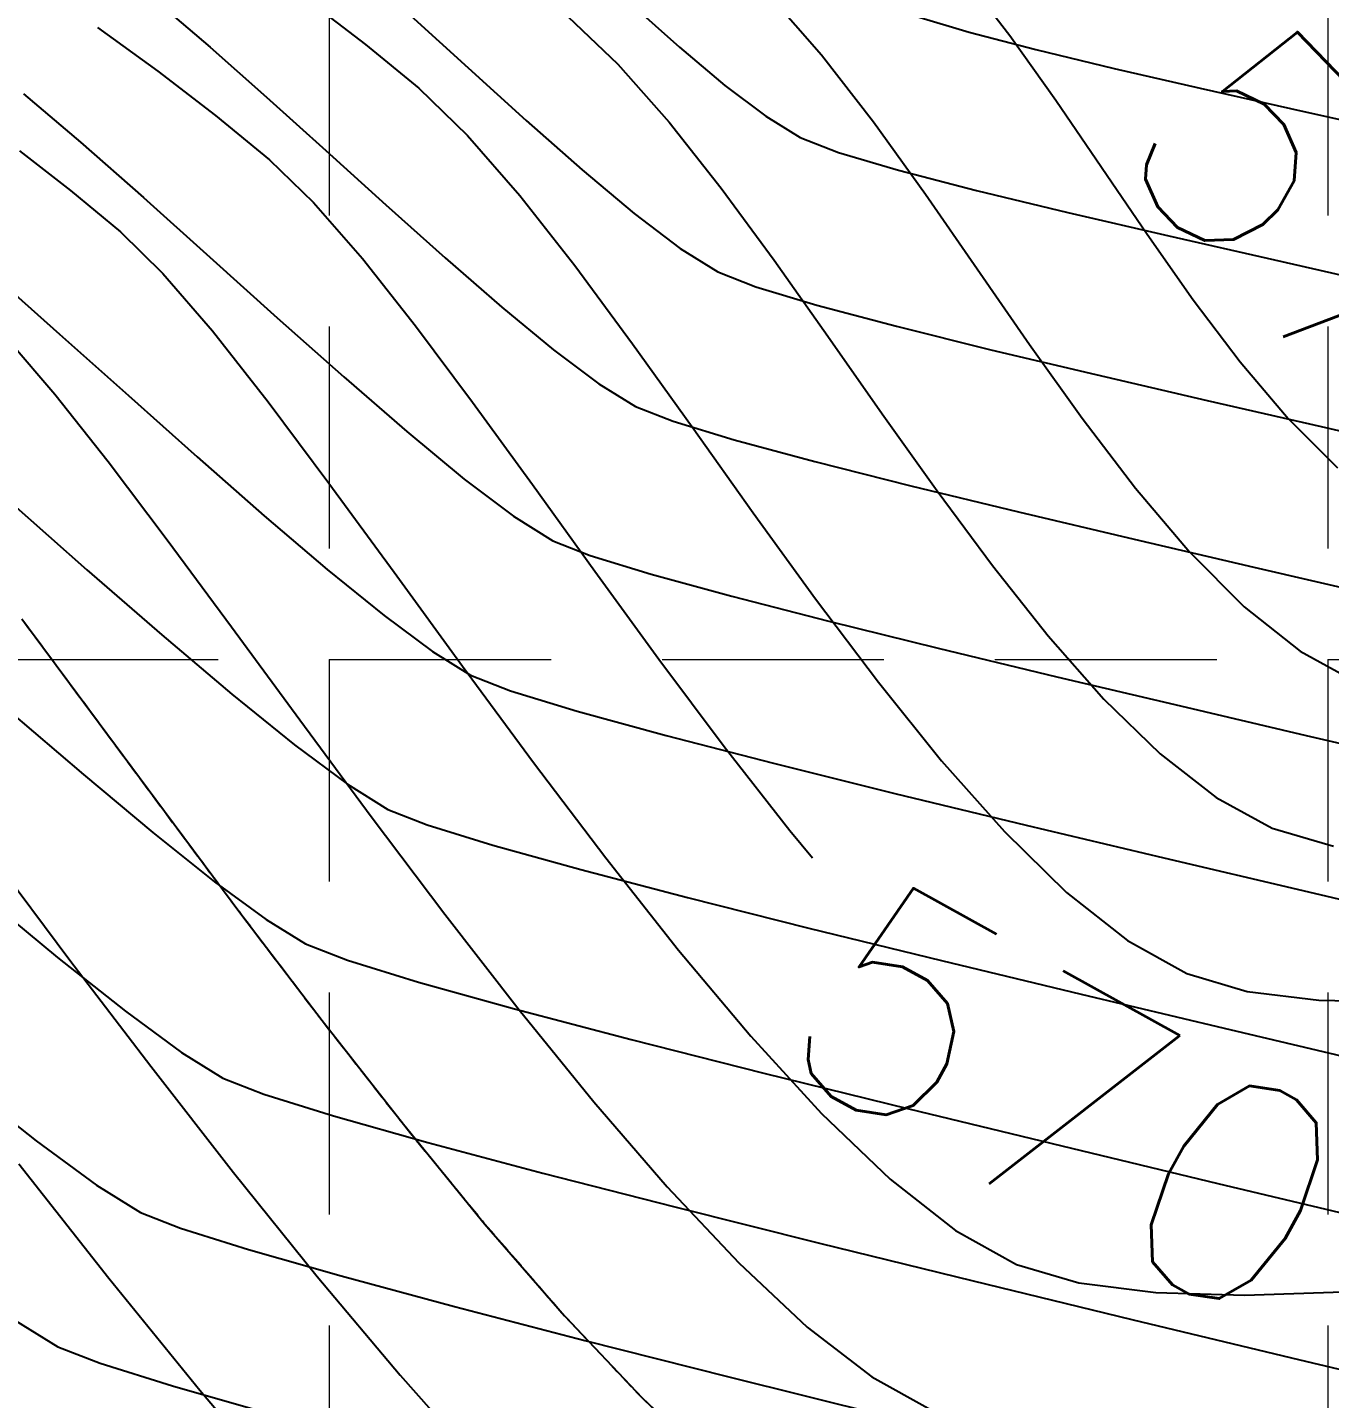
# Model space of a CAD drawing. Header units: inches. Extents: x 2547543 to 2548696, y 7125653 to 7126375.
# Drawn here: x 2547880.14 to 2547903.62, y 7125857.06 to 7125881.77 of the extents above; entities that cross this region are included whole.
import ezdxf

# ---------------------------------------------------------------- set-up
doc = ezdxf.new("R2010")
doc.units = ezdxf.units.IN
doc.header["$MEASUREMENT"] = 0
doc.linetypes.add('DASHED2', pattern=[0.375, 0.25, -0.125])
doc.linetypes.add('HIDDEN', pattern=[0.375, 0.25, -0.125])
for name, color, linetype in [('CONT-MJR', 6, 'Continuous'), ('CONT-MNR', 14, 'Continuous'), ('GRID', 254, 'HIDDEN'), ('V-100YR-LINE', 2, 'DASHED2'), ('V-TOPO-MAJR-E', 6, 'Continuous'), ('V-TOPO-MINR-E', 14, 'Continuous')]:
    doc.layers.add(name, color=color, linetype=linetype)
doc.styles.add('L80', font='simplex', dxfattribs={"height": 3.2})

msp = doc.modelspace()

# ---------------------------------------------------------------- linework, layer by layer
at = {"layer": 'CONT-MJR', "color": 35, "extrusion": (-0.5878979019989006, -0.8089351375884788, 0), "elevation": -7262270.281445287}
msp.add_lwpolyline([(-2128220.142397457, 570), (-2128218.799809922, 570)], dxfattribs=at)
at = {"layer": 'CONT-MJR', "color": 35, "extrusion": (0.6102884999121215, 0.7921792391088096, 0), "elevation": 7199918.355687025}
msp.add_lwpolyline([(2330463.595954429, 570.0000000000009), (2330462.28796151, 570.0000000000009)], dxfattribs=at)
at = {"layer": 'CONT-MJR', "color": 35}
for points, elevation in [([(2547883.530732856, 7125880.178475498), (2547884.507902137, 7125879.37723781)], 570), ([(2547892.701399769, 7125868.80875856), (2547893.884323265, 7125867.293438634)], 570), ([(2547883.252059963, 7125857.210631208), (2547884.87937397, 7125855.288555545)], 565)]:
    msp.add_lwpolyline(points, dxfattribs=dict(at, elevation=elevation))
at = {"layer": 'CONT-MJR', "color": 35, "extrusion": (-0.695648943189356, -0.7183818955399225, 0), "elevation": -6891535.899699594}
msp.add_lwpolyline([(-3126756.355666769, 570), (-3126755.254359395, 570)], dxfattribs=at)
at = {"layer": 'CONT-MJR', "color": 35, "extrusion": (0.7539037408157404, 0.6569848929648482, 0), "elevation": 6602454.854735395}
msp.add_lwpolyline([(3698304.391027521, 570.0000000000009), (3698303.049722412, 570.0000000000009)], dxfattribs=at)
at = {"layer": 'CONT-MJR', "color": 35, "extrusion": (0.7842928985578311, 0.6203907230703534, 0), "elevation": 6419117.394238677}
msp.add_lwpolyline([(4008090.247909542, 570.0000000000009), (4008088.701245775, 570.0000000000009)], dxfattribs=at)
at = {"layer": 'CONT-MJR', "color": 35, "extrusion": (0.8007217645732224, 0.599036439408109, 0), "elevation": 6308808.304973881}
msp.add_lwpolyline([(4179567.074370754, 570), (4179565.36142778, 570)], dxfattribs=at)
at = {"layer": 'CONT-MJR', "color": 35, "extrusion": (0.8088416805064003, 0.5880264754886317, 0), "elevation": 6251041.315875527}
msp.add_lwpolyline([(4265479.024279865, 570.0000000000009), (4265477.186003089, 570.0000000000009)], dxfattribs=at)
at = {"layer": 'CONT-MJR', "color": 35, "extrusion": (0.8111256586830615, 0.5848719225830299, 0), "elevation": 6234381.694268008}
msp.add_lwpolyline([(4289789.977058508, 570.0000000000009), (4289788.055173952, 570.0000000000009)], dxfattribs=at)
at = {"layer": 'CONT-MJR', "color": 35, "extrusion": (0.8085485880201417, 0.5884294187161575, 0), "elevation": 6253165.862717404}
msp.add_lwpolyline([(4262360.069431357, 570.0000000000005), (4262358.10586882, 570.0000000000005)], dxfattribs=at)
at = {"layer": 'CONT-MJR', "color": 35, "extrusion": (0.8011703977575557, 0.5984362904746001, 0), "elevation": 6305674.705346156}
msp.add_lwpolyline([(4184285.65464615, 570), (4184283.691128269, 570)], dxfattribs=at)
at = {"layer": 'CONT-MJR', "color": 35, "extrusion": (0.7680826895202509, 0.6403506711633384, 0), "elevation": 6520047.091257527}
msp.add_lwpolyline([(3841709.757029369, 570.0000000000009), (3841709.117865787, 570.0000000000009)], dxfattribs=at)
at = {"layer": 'CONT-MJR', "color": 35, "extrusion": (0.7857536828278479, 0.6185395297977921, 0), "elevation": 6409632.977514539}
msp.add_lwpolyline([(4023207.261591301, 565.0000000000005), (4023204.637980212, 565.0000000000005)], dxfattribs=at)
at = {"layer": 'CONT-MJR', "color": 35, "extrusion": (0.776224633055521, 0.6304564370658942, 0), "elevation": 6470272.290453415}
msp.add_lwpolyline([(3924939.101807574, 565), (3924936.50137466, 565)], dxfattribs=at)
at = {"layer": 'CONT-MNR', "color": 35}
for points, elevation in [([(2547897.009710755, 7125882.714590538), (2547897.850974859, 7125881.621094609)], 574), ([(2547893.520040872, 7125882.349648155), (2547894.458811714, 7125881.272911092)], 573), ([(2547889.886020903, 7125881.961660761), (2547890.788338202, 7125881.101044994)], 572), ([(2547897.850974859, 7125881.621094609), (2547898.679920951, 7125880.454528524)], 574), ([(2547890.788338202, 7125881.101044994), (2547891.709915699, 7125880.056900165)], 572), ([(2547887.19696152, 7125880.669449285), (2547888.077086578, 7125879.820371404)], 571), ([(2547888.077086578, 7125879.820371404), (2547889.018087033, 7125878.739673364)], 571), ([(2547879.997784277, 7125879.543456928), (2547880.920894421, 7125878.824871736)], 569), ([(2547896.328848242, 7125878.764485312), (2547897.265645965, 7125877.41409024)], 573), ([(2547901.158073257, 7125876.857129915), (2547902.002969402, 7125875.739003785)], 574), ([(2547894.571330683, 7125876.203736932), (2547895.55107027, 7125874.805921482)], 572), ([(2547891.049924538, 7125876.067382901), (2547892.124366791, 7125874.567773527)], 571), ([(2547880.638934982, 7125875.156539136), (2547881.59536531, 7125873.945118247)], 568), ([(2547884.480374699, 7125875.019792479), (2547885.57810694, 7125873.554235409)], 569), ([(2547899.156630424, 7125874.724169853), (2547900.116349197, 7125873.465938182)], 573), ([(2547902.868158586, 7125874.718167786), (2547903.760163019, 7125873.828693973)], 574), ([(2547885.57810694, 7125873.554235409), (2547886.752704475, 7125871.949784)], 569), ([(2547896.540630701, 7125873.414799782), (2547897.538124104, 7125872.068416397)], 572), ([(2547901.089240358, 7125872.319721289), (2547902.078069925, 7125871.326165998)], 573), ([(2547886.752704475, 7125871.949784), (2547887.987120003, 7125870.256245387)], 569), ([(2547883.820462613, 7125870.965195145), (2547885.052540634, 7125869.288486829)], 568), ([(2547898.541662611, 7125870.80481589), (2547899.549358347, 7125869.662042823)], 572), ([(2547895.483418756, 7125869.966987119), (2547896.621019816, 7125868.552710634)], 571), ([(2547881.279575319, 7125869.440469388), (2547882.610770926, 7125867.642480562)], 567), ([(2547885.052540634, 7125869.288486829), (2547886.339912261, 7125867.548476595)], 568), ([(2547896.621019816, 7125868.552710634), (2547897.753917081, 7125867.274746181)], 571), ([(2547901.569670028, 7125867.891157256), (2547902.578510229, 7125867.339133885)], 572), ([(2547882.610770926, 7125867.642480562), (2547884.009753879, 7125865.769109733)], 567), ([(2547902.578510229, 7125867.339133885), (2547903.689311786, 7125867.014239551)], 572), ([(2547890.567215835, 7125866.801135074), (2547891.878801537, 7125865.139177641)], 569), ([(2547887.664283018, 7125865.791061394), (2547889.007358425, 7125864.06213817)], 568), ([(2547880.90845988, 7125864.962088158), (2547882.364628356, 7125863.050001638)], 566), ([(2547902.130670014, 7125864.397322639), (2547903.419931715, 7125864.235766527)], 571), ([(2547903.419931715, 7125864.235766527), (2547904.878116303, 7125864.210166276)], 571), ([(2547893.182016028, 7125863.587361531), (2547894.459812007, 7125862.195493881)], 569), ([(2547886.919617079, 7125862.001831232), (2547888.384764953, 7125860.210728134)], 567), ([(2547899.097109337, 7125859.147576876), (2547900.480955347, 7125858.968575529)], 569), ([(2547900.480955347, 7125858.968575529), (2547902.081325462, 7125858.920191425)], 569), ([(2547902.081325462, 7125858.920191425), (2547903.85779125, 7125858.981967023)], 569), ([(2547889.826235428, 7125858.549852191), (2547891.221162318, 7125857.070605692)], 567), ([(2547886.861748477, 7125857.479243327), (2547888.324563259, 7125855.83692737)], 566), ([(2547891.221162318, 7125857.070605692), (2547892.546679438, 7125855.824390926)], 567)]:
    msp.add_lwpolyline(points, dxfattribs=dict(at, elevation=elevation))
at = {"layer": 'CONT-MNR', "color": 35, "extrusion": (-0.6098530740532557, -0.7925144970710596, 0), "elevation": -7201200.611931864}
msp.add_lwpolyline([(-2326505.249788672, 571.0000000000009), (-2326503.934058727, 571.0000000000009)], dxfattribs=at)
at = {"layer": 'CONT-MNR', "color": 35, "extrusion": (0.6335291645709351, 0.7737188104460516, 0), "elevation": 7127588.762258832}
msp.add_lwpolyline([(2543106.219684936, 571), (2543104.97616459, 571)], dxfattribs=at)
at = {"layer": 'CONT-MNR', "color": 35, "extrusion": (0.7908331917437957, 0.6120317498596957, 0), "elevation": 6376225.091840614}
msp.add_lwpolyline([(4075991.126959267, 573.0000000000009), (4075989.59869359, 573.0000000000009)], dxfattribs=at)
at = {"layer": 'CONT-MNR', "color": 35, "extrusion": (0.825852608928898, 0.5638860419671096, 0), "elevation": 6122373.297134094}
msp.add_lwpolyline([(4448202.462333973, 574.0000000000009), (4448201.00255269, 574.0000000000009)], dxfattribs=at)
at = {"layer": 'CONT-MNR', "color": 35, "extrusion": (0.784956961173601, 0.6195502958639483, 0), "elevation": 6414826.431558343}
msp.add_lwpolyline([(4014962.092444348, 572), (4014960.576909881, 572)], dxfattribs=at)
at = {"layer": 'CONT-MNR', "color": 35, "extrusion": (0.8118845267711207, 0.583818049729223, 0), "elevation": 6228814.24809753}
msp.add_lwpolyline([(4297884.443906479, 573), (4297882.842912108, 573)], dxfattribs=at)
at = {"layer": 'CONT-MNR', "color": 35, "extrusion": (0.8266903723734749, 0.5626571142578805, 0), "elevation": 6115750.643736546}
msp.add_lwpolyline([(4457301.987997597, 574), (4457300.523736898, 574)], dxfattribs=at)
at = {"layer": 'CONT-MNR', "color": 35, "extrusion": (0.6358908602191219, 0.7717789929052133, 0), "elevation": 7119777.773547537}
msp.add_lwpolyline([(2564880.244594608, 569.0000000000009), (2564879.081116022, 569.0000000000009)], dxfattribs=at)
at = {"layer": 'CONT-MNR', "color": 35, "extrusion": (0.7867082696747385, 0.6173249536713862, 0), "elevation": 6403428.123579295}
msp.add_lwpolyline([(4033112.263150028, 571.0000000000009), (4033110.653497855, 571.0000000000009)], dxfattribs=at)
at = {"layer": 'CONT-MNR', "color": 35, "extrusion": (0.8054414671697359, 0.5926753267712968, 0), "elevation": 6275510.979485655}
msp.add_lwpolyline([(4229405.221483877, 572), (4229403.611100852, 572)], dxfattribs=at)
at = {"layer": 'CONT-MNR', "color": 35, "extrusion": (-0.7001550938510753, -0.7139907874436419, 0), "elevation": -6871723.739148639}
msp.add_lwpolyline([(-3170055.69324406, 569), (-3170054.622008175, 569)], dxfattribs=at)
at = {"layer": 'CONT-MNR', "color": 35, "extrusion": (0.8178686414008206, 0.5754049751376641, 0), "elevation": 6184113.454387846}
msp.add_lwpolyline([(4361957.665834045, 574), (4361956.221416024, 574)], dxfattribs=at)
at = {"layer": 'CONT-MNR', "color": 35, "extrusion": (0.8044581830635125, 0.5940092858719906, 0), "elevation": 6282508.358664506}
msp.add_lwpolyline([(4219000.118572495, 571), (4218998.370857305, 571)], dxfattribs=at)
at = {"layer": 'CONT-MNR', "color": 35, "extrusion": (0.815991125167694, 0.5780644286302012, 0), "elevation": 6198274.914271526}
msp.add_lwpolyline([(4341806.196313964, 572.0000000000009), (4341804.521706733, 572.0000000000009)], dxfattribs=at)
at = {"layer": 'CONT-MNR', "color": 35, "extrusion": (0.7582280336161619, 0.6519894546988998, 0), "elevation": 6577872.879214847}
msp.add_lwpolyline([(3741847.383122966, 569.0000000000009), (3741846.013684025, 569.0000000000009)], dxfattribs=at)
at = {"layer": 'CONT-MNR', "color": 35, "extrusion": (0.8222172168999561, 0.5691738295400541, 0), "elevation": 6150787.935317155}
msp.add_lwpolyline([(4408822.651421187, 573), (4408820.996966947, 573)], dxfattribs=at)
at = {"layer": 'CONT-MNR', "color": 35, "extrusion": (0.7861460362982428, 0.6180407831305004, 0), "elevation": 6407090.662914994}
msp.add_lwpolyline([(4027283.506586141, 569.0000000000009), (4027281.882389694, 569.0000000000009)], dxfattribs=at)
at = {"layer": 'CONT-MNR', "color": 35, "extrusion": (0.7587830282694298, 0.6513434700757149, 0), "elevation": 6574680.838666664}
msp.add_lwpolyline([(3747448.984801477, 568), (3747447.713646021, 568)], dxfattribs=at)
at = {"layer": 'CONT-MNR', "color": 35, "extrusion": (0.8138497255050822, 0.5810754032785268, 0), "elevation": 6214277.558297561}
msp.add_lwpolyline([(4318871.292013576, 573.0000000000009), (4318869.658297196, 573.0000000000009)], dxfattribs=at)
at = {"layer": 'CONT-MNR', "color": 35, "extrusion": (0.7628683500564197, 0.6465538496383698, 0), "elevation": 6550976.188208277}
msp.add_lwpolyline([(3788749.219199708, 574.0000000000005), (3788747.881044837, 574.0000000000005)], dxfattribs=at)
at = {"layer": 'CONT-MNR', "color": 35, "extrusion": (0.8148672489903451, 0.5796476227182398, 0), "elevation": 6206693.029455556}
msp.add_lwpolyline([(4329760.400638587, 572), (4329758.693462722, 572)], dxfattribs=at)
at = {"layer": 'CONT-MNR', "color": 35, "extrusion": (0.8143951719172982, 0.5803106960566852, 0), "elevation": 6210212.27508771}
msp.add_lwpolyline([(4324708.791514388, 571), (4324706.891621691, 571)], dxfattribs=at)
at = {"layer": 'CONT-MNR', "color": 35, "extrusion": (0.7980166579907938, 0.6026353902395746, 0), "elevation": 6327555.781404028}
msp.add_lwpolyline([(4151122.491439734, 568), (4151120.721534768, 568)], dxfattribs=at)
at = {"layer": 'CONT-MNR', "color": 35, "extrusion": (0.7623964124306066, 0.6471102767789588, 0), "elevation": 6553735.858771247}
msp.add_lwpolyline([(3783968.016369851, 573.0000000000005), (3783966.512930335, 573.0000000000005)], dxfattribs=at)
at = {"layer": 'CONT-MNR', "color": 35, "extrusion": (0.8097482713244468, 0.5867774169879668, 0), "elevation": 6244453.500756521}
msp.add_lwpolyline([(4275117.153597068, 571.0000000000009), (4275115.240748308, 571.0000000000009)], dxfattribs=at)
at = {"layer": 'CONT-MNR', "color": 35, "extrusion": (0.8042016476847291, 0.5943565511216033, 0), "elevation": 6284320.457136258}
msp.add_lwpolyline([(4216287.680359784, 568.0000000000009), (4216285.731210016, 568.0000000000009)], dxfattribs=at)
at = {"layer": 'CONT-MNR', "color": 35, "extrusion": (0.7830833687592585, 0.6219167448884545, 0), "elevation": 6426915.348688733}
msp.add_lwpolyline([(3995571.761463569, 572.0000000000005), (3995570.147841628, 572.0000000000005)], dxfattribs=at)
at = {"layer": 'CONT-MNR', "color": 35, "extrusion": (0.7985558378155562, 0.601920737216035, 0), "elevation": 6323845.716262424}
msp.add_lwpolyline([(4156775.818070794, 571), (4156773.933923285, 571)], dxfattribs=at)
at = {"layer": 'CONT-MNR', "color": 35, "extrusion": (0.6219518931664823, 0.7830554530725321, 0), "elevation": 7164624.920905889}
msp.add_lwpolyline([(2436800.545642203, 573.0000000000005), (2436799.258972162, 573.0000000000005)], dxfattribs=at)
at = {"layer": 'CONT-MNR', "color": 35, "extrusion": (0.8029563487688759, 0.5960378360236499, 0), "elevation": 6293125.250428802}
msp.add_lwpolyline([(4203130.544714076, 567), (4203128.463399772, 567)], dxfattribs=at)
at = {"layer": 'CONT-MNR', "color": 35, "extrusion": (0.4821404451631215, 0.8760939396765094, 0), "elevation": 7471379.110602777}
msp.add_lwpolyline([(1203467.935360748, 573.0000000000009), (1203466.760824104, 573.0000000000009)], dxfattribs=at)
at = {"layer": 'CONT-MNR', "color": 35, "extrusion": (0.804973202052395, 0.5933111696045459, 0), "elevation": 6278839.967646018}
msp.add_lwpolyline([(4224444.195920228, 569), (4224442.043278772, 569)], dxfattribs=at)
at = {"layer": 'CONT-MNR', "color": 35, "extrusion": (0.6978037884014981, 0.7162889590748397, 0), "elevation": 6882115.72073636}
msp.add_lwpolyline([(3147426.529791642, 572.0000000000009), (3147425.119794903, 572.0000000000009)], dxfattribs=at)
at = {"layer": 'CONT-MNR', "color": 35, "extrusion": (0.6145045177674957, 0.7889133017279767, 0), "elevation": 7187388.991079372}
msp.add_lwpolyline([(2368805.853005588, 572), (2368804.572324196, 572)], dxfattribs=at)
at = {"layer": 'CONT-MNR', "color": 35, "extrusion": (0.7975057974619364, 0.603311282021645, 0), "elevation": 6331073.333961491}
msp.add_lwpolyline([(4145751.120886548, 569), (4145748.961288923, 569)], dxfattribs=at)
at = {"layer": 'CONT-MNR', "color": 35, "extrusion": (0.7986216594131307, 0.6018334031243343, 0), "elevation": 6323382.333689705}
msp.add_lwpolyline([(4157469.059599156, 568), (4157466.859038752, 568)], dxfattribs=at)
at = {"layer": 'CONT-MNR', "color": 35, "extrusion": (0.6992982540547452, 0.7148300160709434, 0), "elevation": 6875524.269350449}
msp.add_lwpolyline([(3161792.751476184, 571.0000000000009), (3161791.184675623, 571.0000000000009)], dxfattribs=at)
at = {"layer": 'CONT-MNR', "color": 35, "extrusion": (0.7999545000488263, 0.6000606618098144, 0), "elevation": 6314140.043428961}
msp.add_lwpolyline([(4171486.964091721, 566), (4171484.639019656, 566)], dxfattribs=at)
at = {"layer": 'CONT-MNR', "color": 35, "extrusion": (0.6195629563340309, 0.7849469683606887, 0), "elevation": 7172010.812978737}
msp.add_lwpolyline([(2414957.219587025, 571.0000000000005), (2414955.819623054, 571.0000000000005)], dxfattribs=at)
at = {"layer": 'CONT-MNR', "color": 35, "extrusion": (0.7957745585609753, 0.6055929754769986, 0), "elevation": 6342915.527091317}
msp.add_lwpolyline([(4127602.028140945, 567.0000000000005), (4127599.64385947, 567.0000000000005)], dxfattribs=at)
at = {"layer": 'CONT-MNR', "color": 35, "extrusion": (0.765780452918629, 0.6431020898175805, 0), "elevation": 6533784.559699727}
msp.add_lwpolyline([(3818293.641830014, 569.0000000000005), (3818291.615379607, 569.0000000000005)], dxfattribs=at)
at = {"layer": 'CONT-MNR', "color": 35, "extrusion": (-0.4849280966686869, -0.8745540240953011, 0), "elevation": -7467502.467842639}
msp.add_lwpolyline([(-1227256.128515701, 571.0000000000005), (-1227254.905490648, 571.0000000000005)], dxfattribs=at)
at = {"layer": 'CONT-MNR', "color": 35, "extrusion": (0.283173390159258, 0.9590687311687899, 0), "elevation": 7555691.810156905}
msp.add_lwpolyline([(-425756.9496962077, 571.0000000000005), (-425758.0843989369, 571.0000000000005)], dxfattribs=at)
at = {"layer": 'CONT-MNR', "color": 35, "extrusion": (0.7869864612640824, 0.6169702665340018, 0), "elevation": 6401597.489124823}
msp.add_lwpolyline([(4035988.824443867, 567.0000000000009), (4035986.448382708, 567.0000000000009)], dxfattribs=at)
at = {"layer": 'CONT-MNR', "color": 35, "extrusion": (0.7763030751104978, 0.630359846099024, 0), "elevation": 6469792.64498456}
msp.add_lwpolyline([(3925743.261701394, 568.0000000000005), (3925741.130401965, 568.0000000000005)], dxfattribs=at)
at = {"layer": 'CONT-MNR', "color": 35, "extrusion": (0.788773845545456, 0.6146835125358683, 0), "elevation": 6389853.500169919}
msp.add_lwpolyline([(4054553.119362112, 566), (4054550.689780721, 566)], dxfattribs=at)
at = {"layer": 'CONT-MNR', "color": 35, "extrusion": (0.7566842836280278, 0.6537804638487899, 0), "elevation": 6586698.215057073}
msp.add_lwpolyline([(3726267.155718979, 568.0000000000005), (3726265.128125091, 568.0000000000005)], dxfattribs=at)
at = {"layer": 'CONT-MNR', "color": 35, "extrusion": (-0.69137286812068, -0.7224981364865829, 0), "elevation": -6909967.257453538}
msp.add_lwpolyline([(-3085778.784752667, 569.0000000000009), (-3085777.074948718, 569.0000000000009)], dxfattribs=at)
at = {"layer": 'CONT-MNR', "color": 35, "extrusion": (0.7791085293992513, 0.6268890646815718, 0), "elevation": 6452202.466827372}
msp.add_lwpolyline([(3954578.659819765, 566), (3954576.255965865, 566)], dxfattribs=at)
at = {"layer": 'CONT-MNR', "color": 35, "extrusion": (-0.6172807282996323, -0.7867429710330277, 0), "elevation": -7178987.975165294}
msp.add_lwpolyline([(-2394117.647023872, 569), (-2394116.152486143, 569)], dxfattribs=at)
at = {"layer": 'CONT-MNR', "color": 35, "extrusion": (0.7277136353553126, 0.6858810865725598, 0), "elevation": 6741628.712939454}
msp.add_lwpolyline([(3438035.409676204, 568), (3438033.529725709, 568)], dxfattribs=at)
at = {"layer": 'CONT-MNR', "color": 35, "extrusion": (0.7552287451407239, 0.6554613203791415, 0), "elevation": 6594964.290145712}
msp.add_lwpolyline([(3711612.180139712, 567), (3711609.980970314, 567)], dxfattribs=at)
at = {"layer": 'CONT-MNR', "color": 35, "extrusion": (-0.4871486119919763, -0.8733190882113426, 0), "elevation": -7464354.061433911}
msp.add_lwpolyline([(-1246225.880295419, 569.0000000000005), (-1246224.621584082, 569.0000000000005)], dxfattribs=at)
at = {"layer": 'CONT-MNR', "color": 35, "extrusion": (-0.6833811772778907, -0.7300617552935397, 0), "elevation": -6943499.592999819}
msp.add_lwpolyline([(-3009559.046880328, 568), (-3009557.355312161, 568)], dxfattribs=at)
at = {"layer": 'CONT-MNR', "color": 35, "extrusion": (0.2810977127655923, 0.9596791525702498, 0), "elevation": 7554747.076636497}
msp.add_lwpolyline([(-442101.7642349419, 569.0000000000009), (-442102.9384747611, 569.0000000000009)], dxfattribs=at)
at = {"layer": 'CONT-MNR', "color": 35, "extrusion": (0.7656450470886806, 0.6432632912490591, 0), "elevation": 6534579.491309833}
msp.add_lwpolyline([(3816917.723626642, 566.0000000000005), (3816915.396823923, 566.0000000000005)], dxfattribs=at)
at = {"layer": 'CONT-MNR', "color": 35, "extrusion": (-0.6114303647203734, -0.7912982428249866, 0), "elevation": -7196539.070898464}
msp.add_lwpolyline([(-2340821.965450194, 568.0000000000009), (-2340820.496747978, 568.0000000000009)], dxfattribs=at)
at = {"layer": 'CONT-MNR', "color": 35, "extrusion": (0.485062140634742, 0.8744796851401649, 0), "elevation": 7467305.159251397}
msp.add_lwpolyline([(1228400.934378115, 568.0000000000009), (1228399.709513451, 568.0000000000009)], dxfattribs=at)
at = {"layer": 'GRID', "color": 252, "linetype": 'HIDDEN', "lineweight": 0, "ltscale": 16}
for p, q in [((2547885.583313597, 7126356.376313465), (2547885.583313597, 7125726.296813901)), ((2547903.583313597, 7126356.376313465), (2547903.583313597, 7125726.296813901)), ((2547561.583313602, 7125870.376313471), (2548677.583313586, 7125870.376313471))]:
    msp.add_line(p, q, dxfattribs=at)
at = {"layer": 'V-100YR-LINE', "color": 5}
for p, q in [((2547880.039033244, 7125871.111673923, 567), (2547881.279575319, 7125869.440469388, 567)), ((2547881.279575319, 7125869.440469388, 567), (2547882.610770926, 7125867.642480562, 567)), ((2547882.610770926, 7125867.642480562, 567), (2547884.009753879, 7125865.769109733, 567)), ((2547884.009753879, 7125865.769109733, 567), (2547885.453657992, 7125863.871759195, 567)), ((2547885.453657992, 7125863.871759195, 567), (2547886.919617079, 7125862.001831232, 567)), ((2547886.919617079, 7125862.001831232, 567), (2547888.384764953, 7125860.210728134, 567)), ((2547888.384764953, 7125860.210728134, 567), (2547889.826235428, 7125858.549852191, 567)), ((2547889.826235428, 7125858.549852191, 567), (2547891.221162318, 7125857.070605692, 567)), ((2547891.221162318, 7125857.070605692, 567), (2547892.546679438, 7125855.824390926, 567))]:
    msp.add_line(p, q, dxfattribs=at)
at = {"layer": 'V-TOPO-MAJR-E', "color": 35}
for points, elevation in [([(2547880.071452089, 7125880.571956744), (2547881.100271267, 7125879.698143781)], 570), ([(2547882.233161628, 7125878.699759345), (2547883.428898068, 7125877.627930024)], 570), ([(2547885.844008781, 7125875.468443088), (2547886.980932851, 7125874.483038654)], 570), ([(2547889.614478687, 7125872.517700556), (2547890.288378955, 7125872.2532376)], 570), ([(2547890.288378955, 7125872.2532376), (2547891.385062272, 7125871.915307984)], 570), ([(2547900.930876384, 7125869.539435605), (2547903.196649065, 7125869.010171384)], 570), ([(2547903.196649065, 7125869.010171384), (2547905.429335151, 7125868.490595619)], 570), ([(2547881.389571236, 7125860.903350792), (2547882.179959279, 7125860.413829749)], 565), ([(2547882.902119581, 7125860.130498586), (2547884.130092267, 7125859.744180133)], 565), ([(2547884.130092267, 7125859.744180133), (2547885.798318479, 7125859.269025251)], 565), ([(2547890.193296046, 7125858.108809663), (2547892.788929685, 7125857.452050687)], 565), ([(2547892.788929685, 7125857.452050687), (2547895.562581414, 7125856.763058741)], 565)]:
    msp.add_lwpolyline(points, dxfattribs=dict(at, elevation=elevation))
at = {"layer": 'V-TOPO-MAJR-E', "color": 35, "extrusion": (-0.6611655003097856, -0.7502400823737099, 0), "elevation": -7030691.654111238}
msp.add_lwpolyline([(-2799863.289224644, 570), (-2799861.779187541, 570)], dxfattribs=at)
at = {"layer": 'V-TOPO-MAJR-E', "color": 35, "extrusion": (-0.6684670267345898, -0.7437417792275873, 0), "elevation": -7002988.965736559}
msp.add_lwpolyline([(-2868446.87614378, 570), (-2868445.239342603, 570)], dxfattribs=at)
at = {"layer": 'V-TOPO-MAJR-E', "color": 35, "extrusion": (-0.6645971973987055, -0.7472018236124602, 0), "elevation": -7017784.936076041}
msp.add_lwpolyline([(-2832053.519324703, 570), (-2832051.91633973, 570)], dxfattribs=at)
at = {"layer": 'V-TOPO-MAJR-E', "color": 35, "extrusion": (0.636638059322237, 0.7711627463917171, 0), "elevation": 7117290.759696229}
msp.add_lwpolyline([(2571767.3801437, 570), (2571766.038183464, 570)], dxfattribs=at)
at = {"layer": 'V-TOPO-MAJR-E', "color": 35, "extrusion": (0.6019826116783206, 0.7985091954617358, 0), "elevation": 7223859.900228535}
msp.add_lwpolyline([(2255140.007866778, 570.0000000000005), (2255138.891298155, 570.0000000000005)], dxfattribs=at)
at = {"layer": 'V-TOPO-MAJR-E', "color": 35, "extrusion": (-0.527327652784919, -0.8496620190454248, 0), "elevation": -7398155.880807878}
msp.add_lwpolyline([(-1592825.426857293, 570), (-1592824.594660766, 570)], dxfattribs=at)
at = {"layer": 'V-TOPO-MAJR-E', "color": 35, "extrusion": (-0.2648931917178105, -0.9642777592486262, 0), "elevation": -7546238.884325362}
msp.add_lwpolyline([(569280.0401784878, 570.0000000000009), (569281.5483975869, 570.0000000000009)], dxfattribs=at)
at = {"layer": 'V-TOPO-MAJR-E', "color": 35, "extrusion": (-0.2490556823091218, -0.9684891672649405, 0), "elevation": -7535896.559933789}
msp.add_lwpolyline([(692867.8219026106, 570.0000000000009), (692869.6256158284, 570.0000000000009)], dxfattribs=at)
at = {"layer": 'V-TOPO-MAJR-E', "color": 35, "extrusion": (-0.2395176620308568, -0.9708920071641709, 0), "elevation": -7528717.017018477}
msp.add_lwpolyline([(766958.5111199857, 570.0000000000009), (766960.5445974919, 570.0000000000009)], dxfattribs=at)
at = {"layer": 'V-TOPO-MAJR-E', "color": 35, "extrusion": (-0.233470060357926, -0.9723639909604154, 0), "elevation": -7523797.519543503}
msp.add_lwpolyline([(813805.433886901, 570.0000000000005), (813807.631184608, 570.0000000000005)], dxfattribs=at)
at = {"layer": 'V-TOPO-MAJR-E', "color": 35, "extrusion": (-0.2296538934311212, -0.9732723612801956, 0), "elevation": -7520547.241673654}
msp.add_lwpolyline([(843315.5764114184, 570.0000000000009), (843317.8714884496, 570.0000000000009)], dxfattribs=at)
at = {"layer": 'V-TOPO-MAJR-E', "color": 35, "extrusion": (-0.6194234258999509, -0.785057080374649, 0), "elevation": -7172424.926901363}
msp.add_lwpolyline([(-2413695.899165625, 565.0000000000009), (-2413694.201262217, 565.0000000000009)], dxfattribs=at)
at = {"layer": 'V-TOPO-MAJR-E', "color": 35, "extrusion": (0.5911055854594873, 0.8065941896880964, 0), "elevation": 7253744.921632158}
msp.add_lwpolyline([(2157031.210052029, 565), (2157029.856335449, 565)], dxfattribs=at)
at = {"layer": 'V-TOPO-MAJR-E', "color": 35, "extrusion": (-0.3652339332766108, -0.9309157716911323, 0), "elevation": -7564148.876215525}
msp.add_lwpolyline([(-230742.3211882603, 565), (-230741.5454356908, 565)], dxfattribs=at)
at = {"layer": 'V-TOPO-MAJR-E', "color": 35, "extrusion": (-0.2598955896906109, -0.9656367238560107, 0), "elevation": -7543175.681218844}
msp.add_lwpolyline([(608352.6982718895, 565), (608354.8138924213, 565)], dxfattribs=at)
at = {"layer": 'V-TOPO-MAJR-E', "color": 35, "extrusion": (-0.2511868344436389, -0.9679386210923625, 0), "elevation": -7537389.744105084}
msp.add_lwpolyline([(676277.1493825861, 565.0000000000009), (676279.5793472938, 565.0000000000009)], dxfattribs=at)
at = {"layer": 'V-TOPO-MINR-E', "color": 35, "extrusion": (-0.6478346054391704, -0.761781021026039, 0), "elevation": -7078968.276027782}
msp.add_lwpolyline([(-2675464.541520689, 571), (-2675463.323573292, 571)], dxfattribs=at)
at = {"layer": 'V-TOPO-MINR-E', "color": 35}
for points, elevation in [([(2547891.018177885, 7125882.188968671), (2547891.894997037, 7125881.411148504)], 573), ([(2547896.174837777, 7125881.96070765), (2547897.115887962, 7125881.679913291)], 574), ([(2547897.115887962, 7125881.679913291), (2547898.322652377, 7125881.366227629)], 574), ([(2547888.088343256, 7125881.035167778), (2547889.134407321, 7125880.088974743)], 572), ([(2547901.282954337, 7125880.671436413), (2547902.9113071, 7125880.305957869)], 574), ([(2547884.452575838, 7125880.510088199), (2547885.520127059, 7125879.548532119)], 571), ([(2547902.9113071, 7125880.305957869), (2547904.555004532, 7125879.938842038)], 574), ([(2547889.134407321, 7125880.088974743), (2547890.144500472, 7125879.197297237)], 572), ([(2547894.763056494, 7125879.513527883), (2547895.847341019, 7125879.19249601)], 573), ([(2547886.605864858, 7125878.567723188), (2547887.67533295, 7125877.612335376)], 571), ([(2547898.900390954, 7125878.429402734), (2547900.716769262, 7125878.008631644)], 573), ([(2547893.27499439, 7125877.092022196), (2547894.372737648, 7125876.761864256)], 572), ([(2547895.808341601, 7125876.380384653), (2547897.508631624, 7125875.95919298)], 572), ([(2547891.101382568, 7125874.938474717), (2547891.782943157, 7125874.672108826)], 571), ([(2547891.782943157, 7125874.672108826), (2547892.883682764, 7125874.336701137)], 571), ([(2547903.465871876, 7125874.573441491), (2547905.49315994, 7125874.109497486)], 572), ([(2547894.33430872, 7125873.944182622), (2547896.06552835, 7125873.50648426)], 571), ([(2547896.06552835, 7125873.50648426), (2547898.008048986, 7125873.035537026)], 571), ([(2547879.832093677, 7125873.215513457), (2547881.215964075, 7125871.99409925)], 568), ([(2547900.092577952, 7125872.543271895), (2547902.249822579, 7125872.041619846)], 571), ([(2547885.547418828, 7125871.998658516), (2547886.570506138, 7125871.167567702)], 569), ([(2547882.562567497, 7125870.822669569), (2547883.825121918, 7125869.753192219)], 568), ([(2547888.852306294, 7125869.81472888), (2547890.053927644, 7125869.446210839)], 569), ([(2547883.825121918, 7125869.753192219), (2547884.956845313, 7125868.837635007)], 568), ([(2547884.956845313, 7125868.837635007), (2547885.910955656, 7125868.127965742)], 568), ([(2547891.658437493, 7125869.005468858), (2547893.591834479, 7125868.506599522)], 569), ([(2547881.151110298, 7125868.304921988), (2547882.403734675, 7125867.260123469)], 567), ([(2547885.910955656, 7125868.127965742), (2547886.640670924, 7125867.676152232)], 568), ([(2547895.780117242, 7125867.963699421), (2547898.149284419, 7125867.39086514)], 569), ([(2547882.403734675, 7125867.260123469), (2547883.517393928, 7125866.372742024)], 567), ([(2547883.517393928, 7125866.372742024), (2547884.448575552, 7125865.689064583)], 567), ([(2547903.134266569, 7125866.211780384), (2547905.602078819, 7125865.633723086)], 569), ([(2547880.686320742, 7125865.006437822), (2547881.908350382, 7125864.03763215)], 566), ([(2547896.618558798, 7125864.951427408), (2547899.135386963, 7125864.345405278)], 568), ([(2547899.135386963, 7125864.345405278), (2547901.713440022, 7125863.732077015)], 568), ([(2547888.92304886, 7125864.083170377), (2547891.024125244, 7125863.531106142)], 567), ([(2547883.66686316, 7125862.834603909), (2547884.406374949, 7125862.54577785)], 566), ([(2547896.032555234, 7125862.279377817), (2547898.786343358, 7125861.61117794)], 567), ([(2547887.361609172, 7125861.675099784), (2547889.435506956, 7125861.123155712)], 566), ([(2547897.191375104, 7125859.180350956), (2547900.051681668, 7125858.486938416)], 566), ([(2547902.931309613, 7125857.795543679), (2547905.759346617, 7125857.121120713)], 566)]:
    msp.add_lwpolyline(points, dxfattribs=dict(at, elevation=elevation))
at = {"layer": 'V-TOPO-MINR-E', "color": 35, "extrusion": (-0.6725752287740392, -0.740028757305788, 0), "elevation": -6987003.301072208}
msp.add_lwpolyline([(-2907182.023737963, 572), (-2907180.611673675, 572)], dxfattribs=at)
at = {"layer": 'V-TOPO-MINR-E', "color": 35, "extrusion": (0.6625017159644276, 0.7490603956585803, 0), "elevation": 7025692.696213011}
msp.add_lwpolyline([(2812390.084460682, 571), (2812388.729552101, 571)], dxfattribs=at)
at = {"layer": 'V-TOPO-MINR-E', "color": 35, "extrusion": (-0.6430470831732079, -0.7658266441058509, 0), "elevation": -7095604.298714628}
msp.add_lwpolyline([(-2631033.75698715, 573.0000000000009), (-2631032.685213056, 573.0000000000009)], dxfattribs=at)
at = {"layer": 'V-TOPO-MINR-E', "color": 35, "extrusion": (-0.2336277546733859, -0.9723261141439494, 0), "elevation": -7523940.302932248}
msp.add_lwpolyline([(812584.4116377924, 574.0000000000005), (812585.8616515633, 574.0000000000005)], dxfattribs=at)
at = {"layer": 'V-TOPO-MINR-E', "color": 35, "extrusion": (-0.2238086434381013, -0.9746331059031377, 0), "elevation": -7515361.54084942}
msp.add_lwpolyline([(888433.6637958423, 574.0000000000005), (888435.2545644052, 574.0000000000005)], dxfattribs=at)
at = {"layer": 'V-TOPO-MINR-E', "color": 35, "extrusion": (-0.603974101024626, -0.7970039430840319, 0), "elevation": -7218216.245865065}
msp.add_lwpolyline([(-2273166.862006964, 573.0000000000005), (-2273165.938247275, 573.0000000000005)], dxfattribs=at)
at = {"layer": 'V-TOPO-MINR-E', "color": 35, "extrusion": (0.5246069017526354, 0.8513445827827303, 0), "elevation": 7403221.96506311}
msp.add_lwpolyline([(1569150.627213693, 573.0000000000009), (1569149.895242135, 573.0000000000009)], dxfattribs=at)
at = {"layer": 'V-TOPO-MINR-E', "color": 35, "extrusion": (-0.3612586217079699, -0.9324656606233057, 0), "elevation": -7565086.898462604}
msp.add_lwpolyline([(-198461.7757672556, 573), (-198461.0380820073, 573)], dxfattribs=at)
at = {"layer": 'V-TOPO-MINR-E', "color": 35, "extrusion": (-0.6703399040770381, -0.7420541846805981, 0), "elevation": -6995738.073679397}
msp.add_lwpolyline([(-2886092.300730162, 571), (-2886090.837578519, 571)], dxfattribs=at)
at = {"layer": 'V-TOPO-MINR-E', "color": 35, "extrusion": (0.6427348391179107, 0.7660887197864706, 0), "elevation": 7096673.433726108}
msp.add_lwpolyline([(2628140.920491574, 572), (2628139.697323275, 572)], dxfattribs=at)
at = {"layer": 'V-TOPO-MINR-E', "color": 35, "extrusion": (-0.2514731286459777, -0.9678642805522909, 0), "elevation": -7537611.278142633}
msp.add_lwpolyline([(674050.24631864, 573), (674051.6974614975, 573)], dxfattribs=at)
at = {"layer": 'V-TOPO-MINR-E', "color": 35, "extrusion": (-0.2347777355516115, -0.9720490804940137, 0), "elevation": -7524893.509261291}
msp.add_lwpolyline([(803683.485901702, 573.0000000000005), (803685.1818454871, 573.0000000000005)], dxfattribs=at)
at = {"layer": 'V-TOPO-MINR-E', "color": 35, "extrusion": (-0.6058126666187592, -0.7956073233475595, 0), "elevation": -7212945.739546347}
msp.add_lwpolyline([(-2289826.598666477, 572), (-2289825.559270658, 572)], dxfattribs=at)
at = {"layer": 'V-TOPO-MINR-E', "color": 35, "extrusion": (-0.2211767212311042, -0.9752337453069692, 0), "elevation": -7512933.025515809}
msp.add_lwpolyline([(908720.4248432219, 573), (908722.3813202991, 573)], dxfattribs=at)
at = {"layer": 'V-TOPO-MINR-E', "color": 35, "extrusion": (-0.527601134342828, -0.8494922265919574, 0), "elevation": -7397648.44409316}
msp.add_lwpolyline([(-1595206.83020574, 572.0000000000005), (-1595206.029986982, 572.0000000000005)], dxfattribs=at)
at = {"layer": 'V-TOPO-MINR-E', "color": 35, "extrusion": (0.6559382056908734, 0.7548145933373557, 0), "elevation": 7049973.282186479}
msp.add_lwpolyline([(2750952.575482331, 571), (2750951.225823605, 571)], dxfattribs=at)
at = {"layer": 'V-TOPO-MINR-E', "color": 35, "extrusion": (-0.2201187593640844, -0.9754730810104482, 0), "elevation": -7511942.918620436}
msp.add_lwpolyline([(916871.0921317581, 573), (916873.063967898, 573)], dxfattribs=at)
at = {"layer": 'V-TOPO-MINR-E', "color": 35, "extrusion": (-0.6641365906871778, -0.7476112552058136, 0), "elevation": -7019526.0965301}
msp.add_lwpolyline([(-2827732.447615393, 569), (-2827730.84649102, 569)], dxfattribs=at)
at = {"layer": 'V-TOPO-MINR-E', "color": 35, "extrusion": (-0.3626508879203746, -0.9319250686029236, 0), "elevation": -7564779.256341859}
msp.add_lwpolyline([(-209760.7764115697, 572.0000000000005), (-209760.0395412324, 572.0000000000005)], dxfattribs=at)
at = {"layer": 'V-TOPO-MINR-E', "color": 35, "extrusion": (0.6365485001318808, 0.7712366737778055, 0), "elevation": 7117592.191431505}
msp.add_lwpolyline([(2570940.941149158, 571), (2570939.7306779, 571)], dxfattribs=at)
at = {"layer": 'V-TOPO-MINR-E', "color": 35, "extrusion": (-0.2568152407529427, -0.9664605176193222, 0), "elevation": -7541216.650510518}
msp.add_lwpolyline([(632405.5581414166, 572), (632407.0435657322, 572)], dxfattribs=at)
at = {"layer": 'V-TOPO-MINR-E', "color": 35, "extrusion": (-0.6663281684569038, -0.7456586162050756, 0), "elevation": -7011195.711421195}
msp.add_lwpolyline([(-2848322.849715771, 569.0000000000009), (-2848321.18785369, 569.0000000000009)], dxfattribs=at)
at = {"layer": 'V-TOPO-MINR-E', "color": 35, "extrusion": (-0.6004021686280182, -0.799698215520563, 0), "elevation": -7228308.744305937}
msp.add_lwpolyline([(-2240848.58910529, 571), (-2240847.571319768, 571)], dxfattribs=at)
at = {"layer": 'V-TOPO-MINR-E', "color": 35, "extrusion": (-0.2310681943717831, -0.9729375568605438, 0), "elevation": -7521770.42299238}
msp.add_lwpolyline([(832381.8859710991, 572), (832383.8303933868, 572)], dxfattribs=at)
at = {"layer": 'V-TOPO-MINR-E', "color": 35, "extrusion": (-0.2257377915676708, -0.9741880975756945, 0), "elevation": -7517100.290339939}
msp.add_lwpolyline([(873553.8691314573, 572.0000000000005), (873555.9325299892, 572.0000000000005)], dxfattribs=at)
at = {"layer": 'V-TOPO-MINR-E', "color": 35, "extrusion": (-0.5249547525973361, -0.8511301355994096, 0), "elevation": -7402574.445419665}
msp.add_lwpolyline([(-1572175.791989926, 571.0000000000005), (-1572175.016754278, 571.0000000000005)], dxfattribs=at)
at = {"layer": 'V-TOPO-MINR-E', "color": 35, "extrusion": (-0.6648118274462762, -0.7470108661107566, 0), "elevation": -7016968.217488204}
msp.add_lwpolyline([(-2834070.558011502, 569), (-2834068.894220123, 569)], dxfattribs=at)
at = {"layer": 'V-TOPO-MINR-E', "color": 35, "extrusion": (-0.2232247283245518, -0.9747670083996637, 0), "elevation": -7514822.499151231}
msp.add_lwpolyline([(892938.714883392, 572.0000000000005), (892940.8233877544, 572.0000000000005)], dxfattribs=at)
at = {"layer": 'V-TOPO-MINR-E', "color": 35, "extrusion": (-0.2611926895296731, -0.9652866822536483, 0), "elevation": -7544002.591553272}
msp.add_lwpolyline([(598220.7851743712, 571), (598222.2879672532, 571)], dxfattribs=at)
at = {"layer": 'V-TOPO-MINR-E', "color": 35, "extrusion": (-0.6594133763321302, -0.7517805524980415, 0), "elevation": -7037201.778904807}
msp.add_lwpolyline([(-2783447.607806668, 569), (-2783446.00084307, 569)], dxfattribs=at)
at = {"layer": 'V-TOPO-MINR-E', "color": 35, "extrusion": (-0.2298301315108695, -0.9732307591982986, 0), "elevation": -7520702.558592571}
msp.add_lwpolyline([(841952.3758461131, 571.0000000000009), (841954.5177111817, 571.0000000000009)], dxfattribs=at)
at = {"layer": 'V-TOPO-MINR-E', "color": 35, "extrusion": (-0.6489635136102352, -0.7608195305081609, 0), "elevation": -7074987.345610285}
msp.add_lwpolyline([(-2685951.335390248, 569.0000000000009), (-2685949.8438105, 569.0000000000009)], dxfattribs=at)
at = {"layer": 'V-TOPO-MINR-E', "color": 35, "extrusion": (0.6563287091115282, 0.7544750662520234, 0), "elevation": 7048540.334294684}
msp.add_lwpolyline([(2754601.51796437, 568.0000000000009), (2754599.733142735, 568.0000000000009)], dxfattribs=at)
at = {"layer": 'V-TOPO-MINR-E', "color": 35, "extrusion": (-0.2250703157625447, -0.9743425234292858, 0), "elevation": -7516497.310565745}
msp.add_lwpolyline([(878707.237052419, 571), (878709.4546171494, 571)], dxfattribs=at)
at = {"layer": 'V-TOPO-MINR-E', "color": 35, "extrusion": (-0.5966559471981849, -0.8024971530622628, 0), "elevation": -7238703.000140418}
msp.add_lwpolyline([(-2207021.691940596, 569), (-2207020.604239668, 569)], dxfattribs=at)
at = {"layer": 'V-TOPO-MINR-E', "color": 35, "extrusion": (0.5246541438939769, 0.8513154699022439, 0), "elevation": 7403123.514337631}
msp.add_lwpolyline([(1569561.50030561, 569.0000000000009), (1569560.696617914, 569.0000000000009)], dxfattribs=at)
at = {"layer": 'V-TOPO-MINR-E', "color": 35, "extrusion": (-0.3628454997870386, -0.9318493136147572, 0), "elevation": -7564726.89978013}
msp.add_lwpolyline([(-211342.093888999, 569.0000000000005), (-211341.3161543603, 569.0000000000005)], dxfattribs=at)
at = {"layer": 'V-TOPO-MINR-E', "color": 35, "extrusion": (0.6509322794318486, 0.7591358031298866, 0), "elevation": 7067999.844068429}
msp.add_lwpolyline([(2704271.670531212, 567.0000000000009), (2704269.894726418, 567.0000000000009)], dxfattribs=at)
at = {"layer": 'V-TOPO-MINR-E', "color": 35, "extrusion": (-0.2648780978094993, -0.9642819055135389, 0), "elevation": -7546227.238944995}
msp.add_lwpolyline([(569397.532089184, 569.0000000000009), (569399.1960318971, 569.0000000000009)], dxfattribs=at)
at = {"layer": 'V-TOPO-MINR-E', "color": 35, "extrusion": (-0.2407942508761238, -0.9705761838954254, 0), "elevation": -7529716.390833822}
msp.add_lwpolyline([(757056.6704459235, 569.0000000000009), (757058.9250682795, 569.0000000000009)], dxfattribs=at)
at = {"layer": 'V-TOPO-MINR-E', "color": 35, "extrusion": (-0.3643236092249233, -0.9312724132934065, 0), "elevation": -7564379.244404962}
msp.add_lwpolyline([(-223345.2899793568, 568), (-223344.5270775319, 568)], dxfattribs=at)
at = {"layer": 'V-TOPO-MINR-E', "color": 35, "extrusion": (0.2959374013052562, 0.9552073358746216, 0), "elevation": 7560695.97475413}
msp.add_lwpolyline([(-324950.0089195739, 568.0000000000005), (-324951.2472264939, 568.0000000000005)], dxfattribs=at)
at = {"layer": 'V-TOPO-MINR-E', "color": 35, "extrusion": (-0.2312992862449446, -0.9728826446096052, 0), "elevation": -7521959.735716529}
msp.add_lwpolyline([(830597.8482885121, 569.0000000000009), (830600.3933541912, 569.0000000000009)], dxfattribs=at)
at = {"layer": 'V-TOPO-MINR-E', "color": 35, "extrusion": (-0.2680373282542975, -0.9634085273975408, 0), "elevation": -7548050.298824604}
msp.add_lwpolyline([(544659.1798098956, 568.0000000000009), (544660.826760263, 568.0000000000009)], dxfattribs=at)
at = {"layer": 'V-TOPO-MINR-E', "color": 35, "extrusion": (-0.2531279388819505, -0.9674328124254291, 0), "elevation": -7538739.331167717}
msp.add_lwpolyline([(661156.5824358, 568), (661158.5691452867, 568)], dxfattribs=at)
at = {"layer": 'V-TOPO-MINR-E', "color": 35, "extrusion": (-0.2290672576451966, -0.9734105975768443, 0), "elevation": -7520034.871173836}
msp.add_lwpolyline([(847850.7035500577, 569), (847853.2810152364, 569)], dxfattribs=at)
at = {"layer": 'V-TOPO-MINR-E', "color": 35, "extrusion": (-0.6376442575966724, -0.7703309683207528, 0), "elevation": -7113915.979206108}
msp.add_lwpolyline([(-2581057.298877615, 566.0000000000009), (-2581055.505504952, 566.0000000000009)], dxfattribs=at)
at = {"layer": 'V-TOPO-MINR-E', "color": 35, "extrusion": (-0.2440375313425007, -0.9697657878561494, 0), "elevation": -7532202.424637827}
msp.add_lwpolyline([(731879.7654870914, 568.0000000000009), (731882.0225326961, 568.0000000000009)], dxfattribs=at)
at = {"layer": 'V-TOPO-MINR-E', "color": 35, "extrusion": (0.5238542954304005, 0.8518078874717695, 0), "elevation": 7404588.811656288}
msp.add_lwpolyline([(1562607.280213277, 567), (1562606.452337062, 567)], dxfattribs=at)
at = {"layer": 'V-TOPO-MINR-E', "color": 35, "extrusion": (-0.2380951486271375, -0.9712418340455797, 0), "elevation": -7527579.968667812}
msp.add_lwpolyline([(777987.4523008843, 568.0000000000009), (777989.9100605601, 568.0000000000009)], dxfattribs=at)
at = {"layer": 'V-TOPO-MINR-E', "color": 35, "extrusion": (-0.362260553707515, -0.9320768698060931, 0), "elevation": -7564852.468479597}
msp.add_lwpolyline([(-206595.0743098031, 567.0000000000005), (-206594.261801735, 567.0000000000005)], dxfattribs=at)
at = {"layer": 'V-TOPO-MINR-E', "color": 35, "extrusion": (0.2951149261861464, 0.9554617628885761, 0), "elevation": 7560410.660360902}
msp.add_lwpolyline([(-331458.4522568593, 567.0000000000009), (-331459.7940389905, 567.0000000000009)], dxfattribs=at)
at = {"layer": 'V-TOPO-MINR-E', "color": 35, "extrusion": (-0.2683412612249601, -0.9633239162006713, 0), "elevation": -7548219.021985434}
msp.add_lwpolyline([(542277.1841967995, 567.0000000000009), (542278.980000156, 567.0000000000009)], dxfattribs=at)
at = {"layer": 'V-TOPO-MINR-E', "color": 35, "extrusion": (0.5914885784434547, 0.8063133767778762, 0), "elevation": 7252722.542655176}
msp.add_lwpolyline([(2160475.92464712, 566.0000000000009), (2160474.671067771, 566.0000000000009)], dxfattribs=at)
at = {"layer": 'V-TOPO-MINR-E', "color": 35, "extrusion": (-0.229834115586808, -0.9732298183432472, 0), "elevation": -7520697.802418649}
msp.add_lwpolyline([(841927.3330736496, 568), (841929.9745398778, 568)], dxfattribs=at)
at = {"layer": 'V-TOPO-MINR-E', "color": 35, "extrusion": (-0.2454486116325528, -0.9694096033399155, 0), "elevation": -7533256.853606564}
msp.add_lwpolyline([(720916.7166575417, 567), (720919.1876767019, 567)], dxfattribs=at)
at = {"layer": 'V-TOPO-MINR-E', "color": 35, "extrusion": (0.5252573128787577, 0.8509434500995863, 0), "elevation": 7402000.83379849}
msp.add_lwpolyline([(1574807.525226624, 566.0000000000009), (1574806.646513734, 566.0000000000009)], dxfattribs=at)
at = {"layer": 'V-TOPO-MINR-E', "color": 35, "extrusion": (-0.2397266337106922, -0.9708404302920948, 0), "elevation": -7528873.740442662}
msp.add_lwpolyline([(765338.812581436, 567), (765341.5040642009, 567)], dxfattribs=at)
at = {"layer": 'V-TOPO-MINR-E', "color": 35, "extrusion": (-0.2977413990975525, -0.9546465624844789, 0), "elevation": -7561290.851956637}
msp.add_lwpolyline([(310664.8059969079, 566), (310666.1208494348, 566)], dxfattribs=at)
at = {"layer": 'V-TOPO-MINR-E', "color": 35, "extrusion": (0.2713031880314932, 0.9624939377284142, 0), "elevation": 7549848.627324506}
msp.add_lwpolyline([(-519055.3833774196, 566.0000000000009), (-519057.1496376635, 566.0000000000009)], dxfattribs=at)
at = {"layer": 'V-TOPO-MINR-E', "color": 35, "extrusion": (-0.2331044415168909, -0.9724517054050029, 0), "elevation": -7523482.799902166}
msp.add_lwpolyline([(816638.5287786492, 567.0000000000009), (816641.4263962952, 567.0000000000009)], dxfattribs=at)
at = {"layer": 'V-TOPO-MINR-E', "color": 35, "extrusion": (-0.2484857385256711, -0.9686355546588986, 0), "elevation": -7535476.629513922}
msp.add_lwpolyline([(697301.4327531136, 566.0000000000009), (697303.8865846456, 566.0000000000009)], dxfattribs=at)
at = {"layer": 'V-TOPO-MINR-E', "color": 35, "extrusion": (-0.2313258498825527, -0.9728763288188867, 0), "elevation": -7521976.930821324}
msp.add_lwpolyline([(830397.3217214316, 567.0000000000005), (830400.2049404965, 567.0000000000005)], dxfattribs=at)
at = {"layer": 'V-TOPO-MINR-E', "color": 35, "extrusion": (-0.2426596997255366, -0.9701114730427182, 0), "elevation": -7531149.701488755}
msp.add_lwpolyline([(742579.9067860076, 566), (742582.5960922334, 566)], dxfattribs=at)
at = {"layer": 'V-TOPO-MINR-E', "color": 35, "extrusion": (-0.2385603122437653, -0.9711276833775038, 0), "elevation": -7527946.267428}
msp.add_lwpolyline([(774383.453445436, 566), (774386.305874527, 566)], dxfattribs=at)
at = {"layer": 'V-TOPO-MINR-E', "color": 35, "extrusion": (0.5240191018145218, 0.8517065110315302, 0), "elevation": 7404277.80167697}
msp.add_lwpolyline([(1564040.022974869, 564.0000000000009), (1564039.129572011, 564.0000000000009)], dxfattribs=at)
at = {"layer": 'V-TOPO-MINR-E', "color": 35, "extrusion": (-0.2334636365599344, -0.972365533327982, 0), "elevation": -7523781.199728449}
msp.add_lwpolyline([(813861.3566477236, 566), (813864.3181142164, 566)], dxfattribs=at)
at = {"layer": 'V-TOPO-MINR-E', "color": 35, "extrusion": (0.3635938808428462, 0.931557561191813, 0), "elevation": 7564540.722522626}
msp.add_lwpolyline([(217420.8373997044, 564.0000000000009), (217420.0219349745, 564.0000000000009)], dxfattribs=at)
at = {"layer": 'V-TOPO-MINR-E', "color": 35, "extrusion": (0.299274372637697, 0.9541670974637059, 0), "elevation": 7561774.578578109}
msp.add_lwpolyline([(-298518.0587689653, 564.0000000000009), (-298519.4294529171, 564.0000000000009)], dxfattribs=at)
at = {"layer": 'V-TOPO-MINR-E', "color": 35, "extrusion": (0.2738766752457875, 0.9617648188389476, 0), "elevation": 7551204.501456507}
msp.add_lwpolyline([(-498857.89978108, 564.0000000000009), (-498859.7554137635, 564.0000000000009)], dxfattribs=at)

# ---------------------------------------------------------------- texts
at = {"layer": 'CONT-MJR', "color": 35, "char_height": 4, "width": 15.04761904761904, "attachment_point": 1, "style": 'L80'}
for s, insert, rotation in [('\\Fsimplex.shx;\\W1.0000000000;\\T1.0000000000;\\o\\l575', (2547902.440022327, 7125882.297739766, 575), 314.0280386276183), ('\\Fsimplex.shx;\\W1.0000000000;\\T1.0000000000;\\o\\l570', (2547895.362170498, 7125866.669160741, 570), 331.11011869766907)]:
    msp.add_mtext(s, dxfattribs=dict(at, insert=insert, rotation=rotation))

doc.saveas('drawing.dxf')
